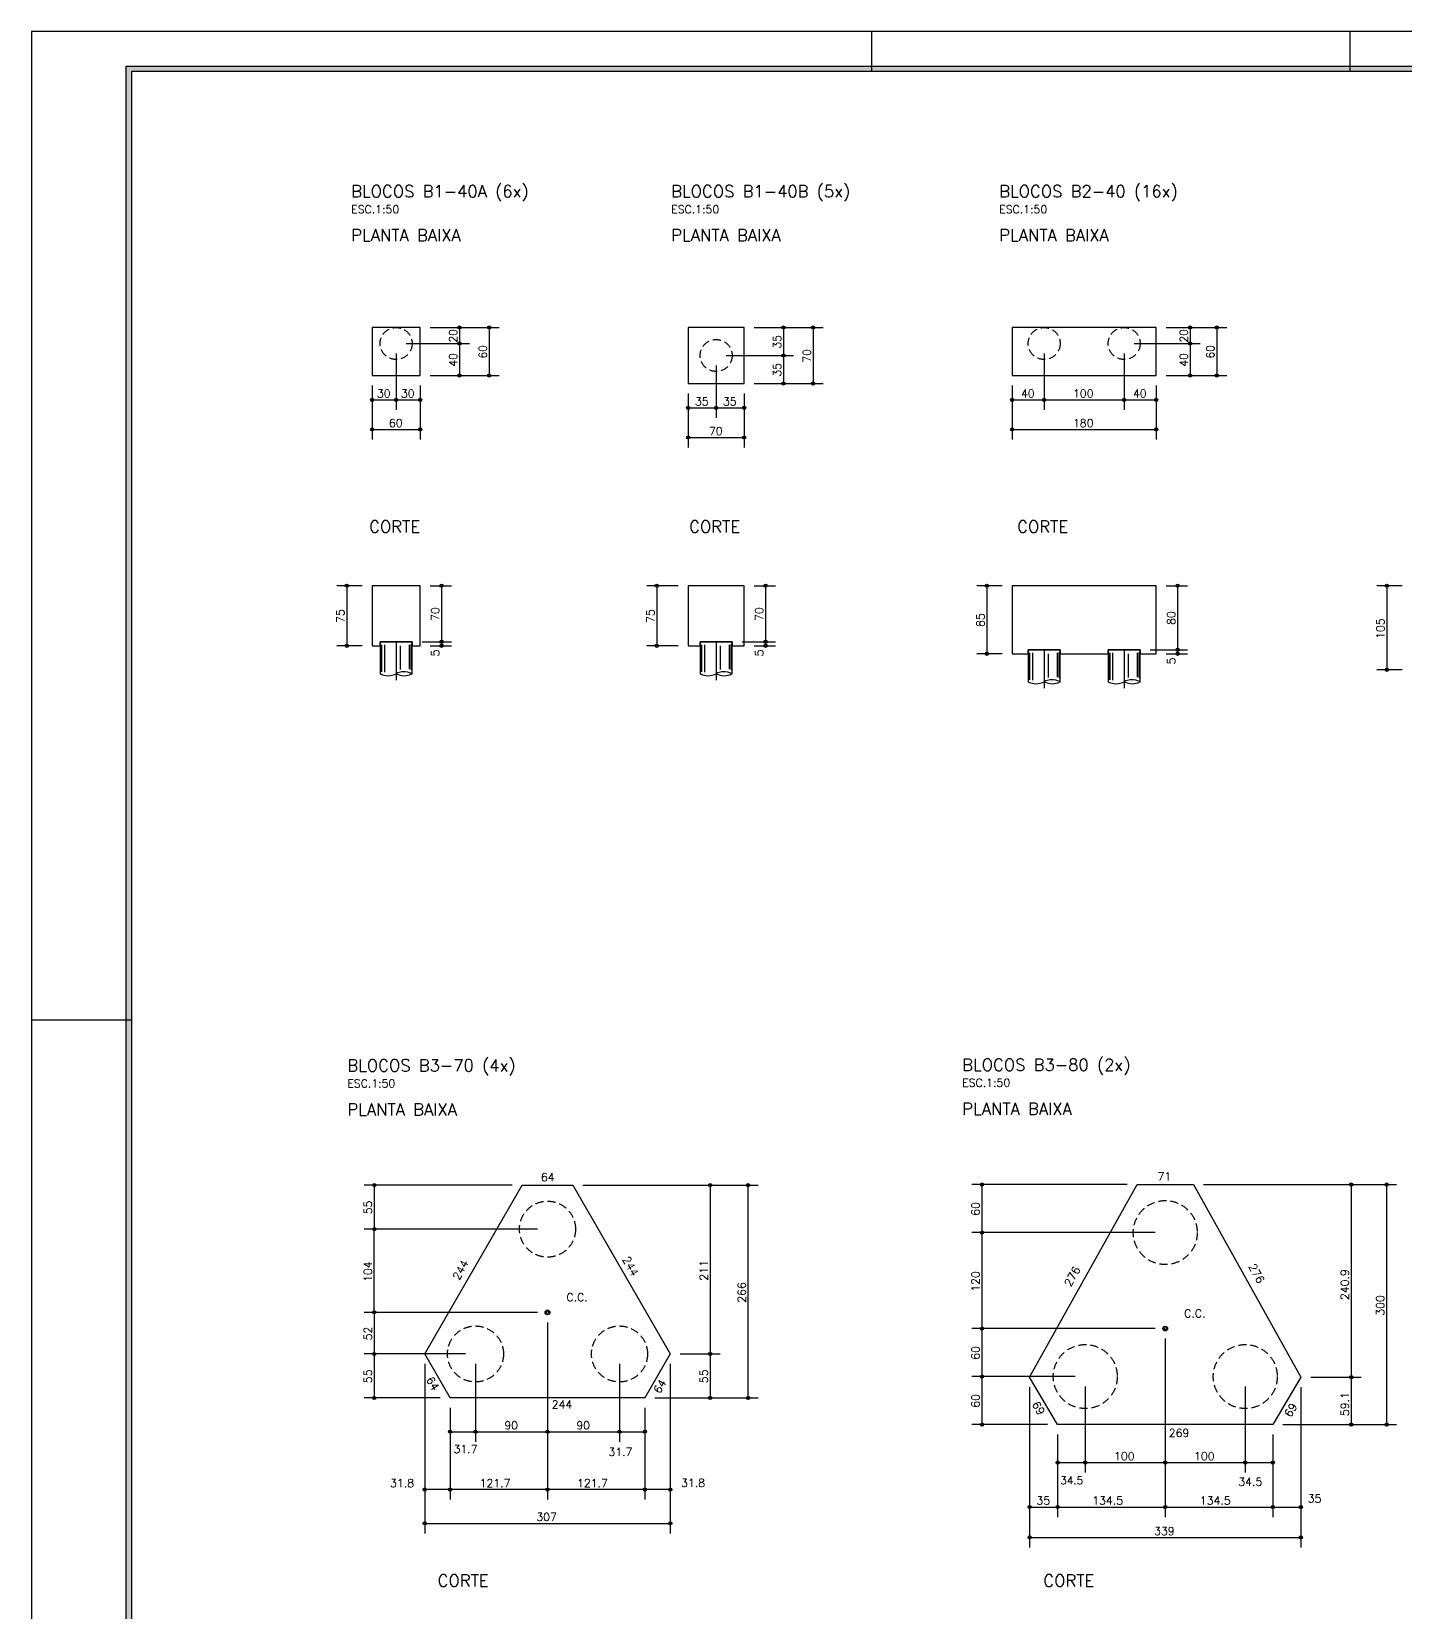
# Model space of a CAD drawing. Extents: x 187 to 6132, y -1204 to 3001.
# Drawn here: x 187 to 1904, y 1025 to 3001 of the extents above; entities that cross this region are included whole.
import ezdxf

# ---------------------------------------------------------------- set-up
doc = ezdxf.new("R2010")
doc.units = 0
doc.header["$LTSCALE"] = 50
doc.header["$MEASUREMENT"] = 0
doc.linetypes.add('ESTILO_TQS_0002', pattern=[0.3, 0.2, -0.1])
doc.layers.get('0').update_dxf_attribs({"color": 245, "linetype": 'CONTINUOUS'})
for name, color, linetype in [('01', 7, 'CONTINUOUS'), ('16', 5, 'CONTINUOUS'), ('210', 7, 'ESTILO_TQS_0002'), ('221', 102, 'CONTINUOUS'), ('251', 5, 'CONTINUOUS'), ('30', 4, 'CONTINUOUS')]:
    doc.layers.add(name, color=color, linetype=linetype)
doc.styles.get("Standard").update_dxf_attribs({"font": 'ROMANS.SHX'})

# ---------------------------------------------------------------- blocks, each defined once
blk = doc.blocks.new('ESTACR', base_point=(2.576772, 7.896558))
for p, q in [((3.076772, 7.896558), (2.076772, 7.896558)), ((2.076772, 7.896558), (2.076772, 6.896558)), ((2.100326, 6.958165), (2.100326, 7.796521)), ((2.133797, 6.953296), (2.133797, 7.804268)), ((2.22082, 6.948428), (2.220821, 7.801686)), ((2.576772, 7.896558), (2.576772, 6.692342)), ((2.712841, 7.031191), (2.71284, 7.765527)), ((2.992438, 7.040928), (2.992438, 7.804268)), ((3.0463, 7.026323), (3.0463, 7.809434)), ((3.066201, 7.006848), (3.066201, 7.832679)), ((3.076772, 6.896558), (3.076772, 7.896558))]:
    blk.add_line(p, q)
for points in [[(3.076772, 6.896557), (3.037659, 6.914902), (2.999419, 6.929344), (2.946108, 6.944243), (2.857134, 6.956665), (2.759257, 6.953301), (2.673818, 6.935533), (2.632358, 6.921528), (2.576772, 6.896557)], [(2.076772, 6.896558), (2.115884, 6.878214), (2.154125, 6.863771), (2.207436, 6.848873), (2.296409, 6.83645), (2.394287, 6.839813), (2.479725, 6.857582), (2.521185, 6.871588), (2.576771, 6.896558)], [(2.576772, 6.896559), (2.632358, 6.871588), (2.673818, 6.857583), (2.759257, 6.839814), (2.857134, 6.836451), (2.946108, 6.848873), (2.999419, 6.863772), (3.037659, 6.878214), (3.076772, 6.896559)]]:
    blk.add_lwpolyline(points)

msp = doc.modelspace()

# ---------------------------------------------------------------- linework, layer by layer
for p, q in [((1236.530458, 3000.709975), (1236.530458, 2950.709975)), ((1834.030458, 3000.709975), (1834.030458, 2950.709975)), ((186.530458, 1765.709975), (311.530458, 1765.709975))]:
    msp.add_line(p, q)
for points in [[(186.530458, -1204.290025), (6131.530458, -1204.290025), (6131.530458, 3000.709975), (186.530458, 3000.709975), (186.530458, -1204.290025)], [(6081.530458, -1154.290025), (6081.530458, -1161.290025), (304.530458, -1161.290025), (304.530458, 2957.709975), (6081.530458, 2957.709975), (6081.530458, 2950.709975), (311.530458, 2950.709975), (311.530458, -1154.290025), (6081.530458, -1154.290025)], [(311.530458, -1154.290025), (6081.530458, -1154.290025), (6081.530458, 2950.709975), (311.530458, 2950.709975), (311.530458, -1154.290025)]]:
    msp.add_lwpolyline(points)
for points in [[(311.530458, 2950.709975), (304.530458, -1161.290025), (304.530458, 2957.709975)], [(311.530458, 2950.709975), (304.530458, 2957.709975), (6081.530458, 2957.709975)], [(311.530458, 2950.709975), (311.530458, -1154.290025), (304.530458, -1161.290025)], [(311.530458, 2950.709975), (6081.530458, 2957.709975), (6081.530458, 2950.709975)]]:
    msp.add_solid(points)
at = {"layer": '01'}
for points in [[(612.169301, 2233.160308), (622.169301, 2233.160308), (622.169301, 2238.160308), (662.169301, 2238.160308), (662.169301, 2233.160308), (672.169301, 2233.160308), (672.169301, 2308.160308), (612.169301, 2308.160308), (612.169301, 2233.160308)], [(1007.169301, 2233.160308), (1022.169301, 2233.160308), (1022.169301, 2238.160308), (1062.169301, 2238.160308), (1062.169301, 2233.160308), (1077.169301, 2233.160308), (1077.169301, 2308.160308), (1007.169301, 2308.160308), (1007.169301, 2233.160308)], [(1572.169301, 2228.160308), (1572.169301, 2223.160308), (1592.169301, 2223.160308), (1592.169301, 2308.160308), (1412.169301, 2308.160308), (1412.169301, 2223.160308), (1432.169301, 2223.160308), (1432.169301, 2228.160308), (1472.169301, 2228.160308), (1472.169301, 2223.160308), (1532.169301, 2223.160308), (1532.169301, 2228.160308), (1572.169301, 2228.160308)]]:
    msp.add_lwpolyline(points, dxfattribs=at)
for centre, radius in [((831.37912, 1399.990104), 3), ((831.37912, 1399.990104), 1.5), ((1603.509508, 1379.760654), 3), ((1603.509508, 1379.760654), 1.5)]:
    msp.add_circle(centre, radius, dxfattribs=at)
at = {"layer": '210', "color": 7}
for centre in [(642.169301, 2610.906227), (1452.169301, 2610.906227), (1552.169301, 2610.906227), (1042.169301, 2595.906227)]:
    msp.add_circle(centre, 20, dxfattribs=at)
at = {"layer": '210'}
for centre, radius in [((831.37912, 1503.990104), 35), ((1603.509846, 1499.760654), 40), ((741.37912, 1347.990104), 35), ((921.37912, 1347.990104), 35), ((1503.509846, 1319.760654), 40), ((1703.509846, 1319.760654), 40)]:
    msp.add_circle(centre, radius, dxfattribs=at)
at = {"layer": '221', "color": 11, "linetype": 'Continuous'}
for p, q in [((684.669301, 2630.906227), (733.800884, 2630.906227)), ((684.669301, 2630.906227), (771.01939, 2630.906227)), ((721.300884, 2630.906227), (721.300884, 2610.906227)), ((758.51939, 2630.906227), (758.51939, 2570.906227)), ((1089.669301, 2630.906227), (1138.800884, 2630.906227)), ((1089.669301, 2630.906227), (1176.01939, 2630.906227)), ((1126.300884, 2630.906227), (1126.300884, 2595.906227)), ((1163.51939, 2630.906227), (1163.51939, 2560.906227)), ((1604.669301, 2630.906227), (1647.094018, 2630.906227)), ((1604.669301, 2630.906227), (1680.37889, 2630.906227)), ((1634.594018, 2630.906227), (1634.594018, 2610.906227)), ((1667.87889, 2630.906227), (1667.87889, 2570.906227)), ((654.669301, 2610.906227), (733.800884, 2610.906227)), ((654.669301, 2610.906227), (733.800884, 2610.906227)), ((721.300884, 2610.906227), (721.300884, 2570.906227)), ((1564.669301, 2610.906227), (1647.094018, 2610.906227)), ((1564.669301, 2610.906227), (1647.094018, 2610.906227)), ((1634.594018, 2610.906227), (1634.594018, 2570.906227)), ((642.169301, 2598.406227), (642.169301, 2527.914753)), ((642.169301, 2598.406227), (642.169301, 2527.914753)), ((1054.669301, 2595.906227), (1138.800884, 2595.906227)), ((1054.669301, 2595.906227), (1138.800884, 2595.906227)), ((1126.300884, 2595.906227), (1126.300884, 2560.906227)), ((1452.169301, 2598.406227), (1452.169301, 2527.914753)), ((1452.169301, 2598.406227), (1452.169301, 2527.914753)), ((1552.169301, 2598.406227), (1552.169301, 2527.914753)), ((1552.169301, 2598.406227), (1552.169301, 2527.914753)), ((684.669301, 2570.906227), (733.800884, 2570.906227)), ((684.669301, 2570.906227), (771.01939, 2570.906227)), ((1042.169301, 2583.406227), (1042.169301, 2517.914753)), ((1042.169301, 2583.406227), (1042.169301, 2517.914753)), ((1604.669301, 2570.906227), (1647.094018, 2570.906227)), ((1604.669301, 2570.906227), (1680.37889, 2570.906227)), ((612.169301, 2558.406227), (612.169301, 2527.914753)), ((612.169301, 2558.406227), (612.169301, 2490.968546)), ((672.169301, 2558.406227), (672.169301, 2527.914753)), ((1089.669301, 2560.906227), (1176.01939, 2560.906227)), ((1089.669301, 2560.906227), (1138.800884, 2560.906227)), ((1412.169301, 2558.406227), (1412.169301, 2527.914753)), ((1412.169301, 2558.406227), (1412.169301, 2490.968546)), ((1592.169301, 2558.406227), (1592.169301, 2527.914753)), ((1592.169301, 2558.406227), (1592.169301, 2490.968546)), ((612.169301, 2540.414753), (642.169301, 2540.414753)), ((642.169301, 2540.414753), (672.169301, 2540.414753)), ((672.169301, 2545.906227), (672.169301, 2490.968546)), ((1007.169301, 2548.406227), (1007.169301, 2517.914753)), ((1007.169301, 2548.406227), (1007.169301, 2480.968546)), ((1007.169301, 2530.414753), (1042.169301, 2530.414753)), ((1042.169301, 2530.414753), (1077.169301, 2530.414753)), ((1077.169301, 2548.406227), (1077.169301, 2517.914753)), ((1077.169301, 2535.906227), (1077.169301, 2480.968546)), ((1412.169301, 2540.414753), (1452.169301, 2540.414753)), ((1452.169301, 2540.414753), (1552.169301, 2540.414753)), ((1552.169301, 2540.414753), (1592.169301, 2540.414753)), ((612.169301, 2503.468546), (672.169301, 2503.468546)), ((1007.169301, 2493.468546), (1077.169301, 2493.468546)), ((1412.169301, 2503.468546), (1592.169301, 2503.468546)), ((599.669301, 2308.160308), (567.95767, 2308.160308)), ((580.45767, 2308.160308), (580.45767, 2233.160308)), ((684.669301, 2308.160308), (711.45229, 2308.160308)), ((698.95229, 2308.160308), (698.95229, 2238.160308)), ((994.669301, 2308.160308), (955.45767, 2308.160308)), ((967.95767, 2308.160308), (967.95767, 2233.160308)), ((1089.669301, 2308.160308), (1116.45229, 2308.160308)), ((1103.95229, 2308.160308), (1103.95229, 2238.160308)), ((1399.669301, 2308.160308), (1367.95767, 2308.160308)), ((1380.45767, 2308.160308), (1380.45767, 2223.160308)), ((1604.669301, 2308.160308), (1631.45229, 2308.160308)), ((1618.95229, 2308.160308), (1618.95229, 2228.160308)), ((1899.669301, 2308.160308), (1867.95767, 2308.160308)), ((1880.45767, 2308.160308), (1880.45767, 2203.160308)), ((599.669301, 2233.160308), (567.95767, 2233.160308)), ((674.669301, 2238.160308), (711.45229, 2238.160308)), ((674.669301, 2238.160308), (711.45229, 2238.160308)), ((684.669301, 2233.160308), (711.45229, 2233.160308)), ((698.95229, 2238.160308), (698.95229, 2233.160308)), ((994.669301, 2233.160308), (955.45767, 2233.160308)), ((1074.669301, 2238.160308), (1116.45229, 2238.160308)), ((1074.669301, 2238.160308), (1116.45229, 2238.160308)), ((1089.669301, 2233.160308), (1116.45229, 2233.160308)), ((1103.95229, 2238.160308), (1103.95229, 2233.160308)), ((1399.669301, 2223.160308), (1367.95767, 2223.160308)), ((1584.669301, 2228.160308), (1631.45229, 2228.160308)), ((1584.669301, 2228.160308), (1631.45229, 2228.160308)), ((1604.669301, 2223.160308), (1631.45229, 2223.160308)), ((1618.95229, 2228.160308), (1618.95229, 2223.160308)), ((1899.669301, 2203.160308), (1867.95767, 2203.160308)), ((787.124319, 1559.009543), (602.370661, 1559.009543)), ((614.870661, 1559.009543), (614.870661, 1503.990104)), ((875.631298, 1559.009543), (1047.212774, 1559.009543)), ((888.131298, 1559.009543), (1094.621582, 1559.009543)), ((1034.712774, 1559.009543), (1034.712774, 1347.984247)), ((1082.121582, 1292.990104), (1082.121582, 1559.009543)), ((1555.705645, 1559.760654), (1361.920964, 1559.760654)), ((1374.420964, 1559.760654), (1374.420964, 1499.760654)), ((1651.314047, 1559.760654), (1892.726896, 1559.760654)), ((1651.314047, 1559.760654), (1848.490469, 1559.760654)), ((1835.990469, 1559.760654), (1835.990469, 1318.905326)), ((1880.226896, 1559.760654), (1880.226896, 1259.760654)), ((818.87912, 1503.990104), (602.370661, 1503.990104)), ((818.87912, 1503.990104), (602.370661, 1503.990104)), ((614.870661, 1399.990104), (614.870661, 1503.990104)), ((1591.009846, 1499.760654), (1361.920964, 1499.760654)), ((1591.009846, 1499.760654), (1361.920964, 1499.760654)), ((1374.420964, 1499.760654), (1374.420964, 1379.760654)), ((818.87912, 1399.990104), (602.370661, 1399.990104)), ((818.87912, 1399.990104), (602.370661, 1399.990104)), ((614.870661, 1399.990104), (614.870661, 1347.990104)), ((831.37912, 1387.490104), (831.37912, 1166.044317)), ((831.37912, 1387.490104), (831.37912, 1166.044317)), ((831.37912, 1387.490104), (831.37912, 1238.320932)), ((831.37912, 1387.490104), (831.37912, 1238.320932)), ((1591.009508, 1379.760654), (1361.920964, 1379.760654)), ((1591.009508, 1379.760654), (1361.920964, 1379.760654)), ((1374.420964, 1379.760654), (1374.420964, 1319.760654)), ((1603.509508, 1367.260654), (1603.509508, 1199.768452)), ((1603.509508, 1367.260654), (1603.509508, 1199.768452)), ((1603.509508, 1367.260654), (1603.509508, 1144.22615)), ((1603.509508, 1367.260654), (1603.509508, 1144.22615)), ((728.87912, 1347.990104), (602.370661, 1347.990104)), ((728.87912, 1347.990104), (602.370661, 1347.990104)), ((614.870661, 1347.990104), (614.870661, 1292.990104)), ((997.372425, 1347.984247), (1047.212774, 1347.984247)), ((997.372425, 1347.984247), (1047.212774, 1347.984247)), ((1034.712774, 1347.984247), (1034.712774, 1292.990104)), ((677.878582, 1335.483598), (677.878582, 1166.044317)), ((677.882335, 1335.490104), (677.882335, 1123.745314)), ((741.37912, 1335.490104), (741.37912, 1238.320932)), ((741.37912, 1335.490104), (741.37912, 1238.320932)), ((921.37912, 1335.490104), (921.37912, 1238.320932)), ((921.37912, 1335.490104), (921.37912, 1238.320932)), ((984.872425, 1335.484247), (984.872425, 1166.044317)), ((984.872425, 1335.484247), (984.872425, 1123.745314)), ((1491.009846, 1319.760654), (1361.920964, 1319.760654)), ((1491.009846, 1319.760654), (1361.920964, 1319.760654)), ((1374.420964, 1319.760654), (1374.420964, 1259.760654)), ((1433.99713, 1306.405326), (1433.99713, 1144.22615)), ((1433.99713, 1306.405326), (1433.99713, 1106.182191)), ((1503.509846, 1307.260654), (1503.509846, 1199.768452)), ((1503.509846, 1307.260654), (1503.509846, 1199.768452)), ((1703.509846, 1307.260654), (1703.509846, 1199.768452)), ((1703.509846, 1307.260654), (1703.509846, 1199.768452)), ((1773.022562, 1306.405326), (1773.022562, 1144.22615)), ((1773.022562, 1306.405326), (1773.022562, 1106.182191)), ((1785.522562, 1318.905326), (1848.490469, 1318.905326)), ((1785.522562, 1318.905326), (1848.490469, 1318.905326)), ((1835.990469, 1318.905326), (1835.990469, 1259.760654)), ((697.146418, 1292.990104), (602.370661, 1292.990104)), ((965.611631, 1292.990104), (1047.212774, 1292.990104)), ((965.611631, 1292.990104), (1094.621582, 1292.990104)), ((709.646418, 1280.490104), (709.646418, 1166.044317)), ((709.646418, 1280.490104), (709.646418, 1166.044317)), ((709.646418, 1280.490104), (709.646418, 1238.320932)), ((953.111631, 1280.490104), (953.111631, 1166.044317)), ((953.111631, 1280.490104), (953.111631, 1166.044317)), ((953.111631, 1280.490104), (953.111631, 1238.320932)), ((709.646418, 1250.820932), (741.37912, 1250.820932)), ((741.37912, 1250.820932), (831.37912, 1250.820932)), ((831.37912, 1250.820932), (921.37912, 1250.820932)), ((921.37912, 1250.820932), (953.111631, 1250.820932)), ((1456.498053, 1259.760654), (1361.920964, 1259.760654)), ((1468.998053, 1247.260654), (1468.998053, 1144.22615)), ((1468.998053, 1247.260654), (1468.998053, 1199.768452)), ((1468.998053, 1247.260654), (1468.998053, 1144.22615)), ((1738.021639, 1247.260654), (1738.021639, 1144.22615)), ((1738.021639, 1247.260654), (1738.021639, 1199.768452)), ((1738.021639, 1247.260654), (1738.021639, 1144.22615)), ((1750.521639, 1259.760654), (1892.726896, 1259.760654)), ((1750.521639, 1259.760654), (1848.490469, 1259.760654)), ((1468.998053, 1212.268452), (1503.509846, 1212.268452)), ((1503.509846, 1212.268452), (1603.509508, 1212.268452)), ((1603.509508, 1212.268452), (1703.509846, 1212.268452)), ((1703.509846, 1212.268452), (1738.021639, 1212.268452)), ((709.646418, 1178.544317), (677.878582, 1178.544317)), ((831.37912, 1178.544317), (709.646418, 1178.544317)), ((953.111631, 1178.544317), (831.37912, 1178.544317)), ((984.872425, 1178.544317), (953.111631, 1178.544317)), ((1433.99713, 1156.72615), (1468.998053, 1156.72615)), ((1468.998053, 1156.72615), (1603.509508, 1156.72615)), ((1603.509508, 1156.72615), (1738.021639, 1156.72615)), ((1738.021639, 1156.72615), (1773.022562, 1156.72615)), ((677.882335, 1136.245314), (984.872425, 1136.245314)), ((1433.99713, 1118.682191), (1773.022562, 1118.682191))]:
    msp.add_line(p, q, dxfattribs=at)
for centre, radius in [((721.300884, 2630.906227), 2), ((721.300884, 2630.906227), 1), ((758.51939, 2630.906227), 2), ((758.51939, 2630.906227), 1), ((1126.300884, 2630.906227), 2), ((1126.300884, 2630.906227), 1), ((1163.51939, 2630.906227), 2), ((1163.51939, 2630.906227), 1), ((1634.594018, 2630.906227), 2), ((1634.594018, 2630.906227), 1), ((1667.87889, 2630.906227), 2), ((1667.87889, 2630.906227), 1), ((721.300884, 2610.906227), 2), ((721.300884, 2610.906227), 2), ((721.300884, 2610.906227), 1), ((721.300884, 2610.906227), 1), ((1634.594018, 2610.906227), 2), ((1634.594018, 2610.906227), 2), ((1634.594018, 2610.906227), 1), ((1634.594018, 2610.906227), 1), ((1126.300884, 2595.906227), 2), ((1126.300884, 2595.906227), 2), ((1126.300884, 2595.906227), 1), ((1126.300884, 2595.906227), 1), ((721.300884, 2570.906227), 2), ((721.300884, 2570.906227), 1), ((758.51939, 2570.906227), 2), ((758.51939, 2570.906227), 1), ((1634.594018, 2570.906227), 2), ((1634.594018, 2570.906227), 1), ((1667.87889, 2570.906227), 2), ((1667.87889, 2570.906227), 1), ((1126.300884, 2560.906227), 2), ((1126.300884, 2560.906227), 1), ((1163.51939, 2560.906227), 2), ((1163.51939, 2560.906227), 1), ((612.169301, 2540.414753), 2), ((612.169301, 2540.414753), 1), ((642.169301, 2540.414753), 2), ((642.169301, 2540.414753), 2), ((642.169301, 2540.414753), 1), ((642.169301, 2540.414753), 1), ((672.169301, 2540.414753), 2), ((672.169301, 2540.414753), 1), ((1007.169301, 2530.414753), 2), ((1007.169301, 2530.414753), 1), ((1042.169301, 2530.414753), 2), ((1042.169301, 2530.414753), 2), ((1042.169301, 2530.414753), 1), ((1042.169301, 2530.414753), 1), ((1077.169301, 2530.414753), 2), ((1077.169301, 2530.414753), 1), ((1412.169301, 2540.414753), 2), ((1412.169301, 2540.414753), 1), ((1452.169301, 2540.414753), 2), ((1452.169301, 2540.414753), 2), ((1452.169301, 2540.414753), 1), ((1452.169301, 2540.414753), 1), ((1552.169301, 2540.414753), 2), ((1552.169301, 2540.414753), 2), ((1552.169301, 2540.414753), 1), ((1552.169301, 2540.414753), 1), ((1592.169301, 2540.414753), 2), ((1592.169301, 2540.414753), 1), ((612.169301, 2503.468546), 2), ((612.169301, 2503.468546), 1), ((672.169301, 2503.468546), 2), ((672.169301, 2503.468546), 1), ((1007.169301, 2493.468546), 2), ((1007.169301, 2493.468546), 1), ((1077.169301, 2493.468546), 2), ((1077.169301, 2493.468546), 1), ((1412.169301, 2503.468546), 2), ((1412.169301, 2503.468546), 1), ((1592.169301, 2503.468546), 2), ((1592.169301, 2503.468546), 1), ((580.45767, 2308.160308), 2), ((580.45767, 2308.160308), 1), ((698.95229, 2308.160308), 2), ((698.95229, 2308.160308), 1), ((967.95767, 2308.160308), 2), ((967.95767, 2308.160308), 1), ((1103.95229, 2308.160308), 2), ((1103.95229, 2308.160308), 1), ((1380.45767, 2308.160308), 2), ((1380.45767, 2308.160308), 1), ((1618.95229, 2308.160308), 2), ((1618.95229, 2308.160308), 1), ((1880.45767, 2308.160308), 2), ((1880.45767, 2308.160308), 1), ((580.45767, 2233.160308), 2), ((580.45767, 2233.160308), 1), ((698.95229, 2238.160308), 2), ((698.95229, 2238.160308), 2), ((698.95229, 2233.160308), 2), ((698.95229, 2238.160308), 1), ((698.95229, 2238.160308), 1), ((698.95229, 2233.160308), 1), ((967.95767, 2233.160308), 2), ((967.95767, 2233.160308), 1), ((1103.95229, 2238.160308), 2), ((1103.95229, 2238.160308), 2), ((1103.95229, 2233.160308), 2), ((1103.95229, 2238.160308), 1), ((1103.95229, 2238.160308), 1), ((1103.95229, 2233.160308), 1), ((1380.45767, 2223.160308), 2), ((1380.45767, 2223.160308), 1), ((1618.95229, 2228.160308), 2), ((1618.95229, 2228.160308), 2), ((1618.95229, 2223.160308), 2), ((1618.95229, 2228.160308), 1), ((1618.95229, 2228.160308), 1), ((1618.95229, 2223.160308), 1), ((1880.45767, 2203.160308), 2), ((1880.45767, 2203.160308), 1), ((614.870661, 1559.009543), 2), ((1034.712774, 1559.009543), 2), ((1082.121582, 1559.009543), 2), ((1374.420964, 1559.760654), 2), ((1835.990469, 1559.760654), 2), ((1880.226896, 1559.760654), 2), ((614.870661, 1559.009543), 1), ((1034.712774, 1559.009543), 1), ((1082.121582, 1559.009543), 1), ((1374.420964, 1559.760654), 1), ((1835.990469, 1559.760654), 1), ((1880.226896, 1559.760654), 1), ((614.870661, 1503.990104), 2), ((614.870661, 1503.990104), 2), ((614.870661, 1503.990104), 1), ((614.870661, 1503.990104), 1), ((1374.420964, 1499.760654), 2), ((1374.420964, 1499.760654), 2), ((1374.420964, 1499.760654), 1), ((1374.420964, 1499.760654), 1), ((614.870661, 1399.990104), 2), ((614.870661, 1399.990104), 2), ((614.870661, 1399.990104), 1), ((614.870661, 1399.990104), 1), ((1374.420964, 1379.760654), 2), ((1374.420964, 1379.760654), 2), ((1374.420964, 1379.760654), 1), ((1374.420964, 1379.760654), 1), ((614.870661, 1347.990104), 2), ((614.870661, 1347.990104), 2), ((614.870661, 1347.990104), 1), ((614.870661, 1347.990104), 1), ((1034.712774, 1347.984247), 2), ((1034.712774, 1347.984247), 2), ((1034.712774, 1347.984247), 1), ((1034.712774, 1347.984247), 1), ((1374.420964, 1319.760654), 2), ((1374.420964, 1319.760654), 2), ((1374.420964, 1319.760654), 1), ((1374.420964, 1319.760654), 1), ((1835.990469, 1318.905326), 2), ((1835.990469, 1318.905326), 2), ((1835.990469, 1318.905326), 1), ((1835.990469, 1318.905326), 1), ((614.870661, 1292.990104), 2), ((614.870661, 1292.990104), 1), ((1034.712774, 1292.990104), 2), ((1034.712774, 1292.990104), 1), ((1082.121582, 1292.990104), 2), ((1082.121582, 1292.990104), 1), ((709.646418, 1250.820932), 2), ((709.646418, 1250.820932), 1), ((741.37912, 1250.820932), 2), ((741.37912, 1250.820932), 2), ((741.37912, 1250.820932), 1), ((741.37912, 1250.820932), 1), ((831.37912, 1250.820932), 2), ((831.37912, 1250.820932), 2), ((831.37912, 1250.820932), 1), ((831.37912, 1250.820932), 1), ((921.37912, 1250.820932), 2), ((921.37912, 1250.820932), 2), ((921.37912, 1250.820932), 1), ((921.37912, 1250.820932), 1), ((953.111631, 1250.820932), 2), ((953.111631, 1250.820932), 1), ((1374.420964, 1259.760654), 2), ((1374.420964, 1259.760654), 1), ((1835.990469, 1259.760654), 2), ((1835.990469, 1259.760654), 1), ((1880.226896, 1259.760654), 2), ((1880.226896, 1259.760654), 1), ((1468.998053, 1212.268452), 2), ((1468.998053, 1212.268452), 1), ((1503.509846, 1212.268452), 2), ((1503.509846, 1212.268452), 2), ((1503.509846, 1212.268452), 1), ((1503.509846, 1212.268452), 1), ((1603.509508, 1212.268452), 2), ((1603.509508, 1212.268452), 2), ((1603.509508, 1212.268452), 1), ((1603.509508, 1212.268452), 1), ((1703.509846, 1212.268452), 2), ((1703.509846, 1212.268452), 2), ((1703.509846, 1212.268452), 1), ((1703.509846, 1212.268452), 1), ((1738.021639, 1212.268452), 2), ((1738.021639, 1212.268452), 1), ((677.878582, 1178.544317), 2), ((677.878582, 1178.544317), 1), ((709.646418, 1178.544317), 2), ((709.646418, 1178.544317), 2), ((709.646418, 1178.544317), 1), ((709.646418, 1178.544317), 1), ((831.37912, 1178.544317), 2), ((831.37912, 1178.544317), 2), ((831.37912, 1178.544317), 1), ((831.37912, 1178.544317), 1), ((953.111631, 1178.544317), 2), ((953.111631, 1178.544317), 2), ((953.111631, 1178.544317), 1), ((953.111631, 1178.544317), 1), ((984.872425, 1178.544317), 2), ((984.872425, 1178.544317), 1), ((1433.99713, 1156.72615), 2), ((1433.99713, 1156.72615), 1), ((1468.998053, 1156.72615), 2), ((1468.998053, 1156.72615), 2), ((1468.998053, 1156.72615), 1), ((1468.998053, 1156.72615), 1), ((1603.509508, 1156.72615), 2), ((1603.509508, 1156.72615), 2), ((1603.509508, 1156.72615), 1), ((1603.509508, 1156.72615), 1), ((1738.021639, 1156.72615), 2), ((1738.021639, 1156.72615), 2), ((1738.021639, 1156.72615), 1), ((1738.021639, 1156.72615), 1), ((1773.022562, 1156.72615), 2), ((1773.022562, 1156.72615), 1), ((677.882335, 1136.245314), 2), ((677.882335, 1136.245314), 1), ((984.872425, 1136.245314), 2), ((984.872425, 1136.245314), 1), ((1433.99713, 1118.682191), 2), ((1433.99713, 1118.682191), 1), ((1773.022562, 1118.682191), 2), ((1773.022562, 1118.682191), 1)]:
    msp.add_circle(centre, radius, dxfattribs=at)
at = {"layer": '221'}
msp.add_circle((831.37912, 1399.990104), 1.5, dxfattribs=at)
at = {"layer": '251'}
for p, q in [((1592.169301, 2630.906227), (1412.169301, 2630.906227)), ((1412.169301, 2630.906227), (1412.169301, 2570.906227)), ((1592.169301, 2570.906227), (1592.169301, 2630.906227)), ((1412.169301, 2570.906227), (1592.169301, 2570.906227))]:
    msp.add_line(p, q, dxfattribs=at)
for points in [[(612.169301, 2570.906227), (672.169301, 2570.906227), (672.169301, 2630.906227), (612.169301, 2630.906227), (612.169301, 2570.906227)], [(1007.169301, 2560.906227), (1077.169301, 2560.906227), (1077.169301, 2630.906227), (1007.169301, 2630.906227), (1007.169301, 2560.906227)], [(709.643046, 1292.990104), (677.878582, 1347.983598), (799.624319, 1559.009543), (863.131298, 1559.009543), (984.872425, 1347.984247), (953.111631, 1292.990104), (709.646418, 1292.990104)], [(1568.205645, 1559.760654), (1638.814047, 1559.760654), (1773.022562, 1318.905326), (1738.021639, 1259.760654), (1468.998053, 1259.760654), (1433.99713, 1318.905326), (1568.205645, 1559.760654)]]:
    msp.add_lwpolyline(points, dxfattribs=at)
at = {"layer": '30'}
for points in [[(612.169301, 2233.160308), (622.169301, 2233.160308), (622.169301, 2238.160308), (662.169301, 2238.160308), (662.169301, 2233.160308), (672.169301, 2233.160308), (672.169301, 2308.160308), (612.169301, 2308.160308), (612.169301, 2233.160308)], [(1007.169301, 2233.160308), (1022.169301, 2233.160308), (1022.169301, 2238.160308), (1062.169301, 2238.160308), (1062.169301, 2233.160308), (1077.169301, 2233.160308), (1077.169301, 2308.160308), (1007.169301, 2308.160308), (1007.169301, 2233.160308)], [(1572.169301, 2228.160308), (1572.169301, 2223.160308), (1592.169301, 2223.160308), (1592.169301, 2308.160308), (1412.169301, 2308.160308), (1412.169301, 2223.160308), (1432.169301, 2223.160308), (1432.169301, 2228.160308), (1472.169301, 2228.160308), (1472.169301, 2223.160308), (1532.169301, 2223.160308), (1532.169301, 2228.160308), (1572.169301, 2228.160308)]]:
    msp.add_lwpolyline(points, dxfattribs=at)

# ---------------------------------------------------------------- block references
at = {"layer": '210', "xscale": 40, "yscale": 40}
for p in [(642.169301, 2238.160308), (1042.169301, 2238.160308), (1452.169301, 2228.160308), (1552.169301, 2228.160308)]:
    msp.add_blockref('ESTACR', p, dxfattribs=at)

# ---------------------------------------------------------------- texts
for s, p in [('ESC.1:50', (585.948894, 2773.603351)), ('ESC.1:50', (585.948894, 2773.603351)), ('ESC.1:50', (585.948894, 2773.603351)), ('ESC.1:50', (585.948894, 2773.603351)), ('ESC.1:50', (585.948894, 2773.603351)), ('ESC.1:50', (585.948894, 2773.603351)), ('ESC.1:50', (585.948894, 2773.603351)), ('ESC.1:50', (585.948894, 2773.603351)), ('ESC.1:50', (585.948894, 2773.603351)), ('ESC.1:50', (585.948894, 2773.603351)), ('ESC.1:50', (585.948894, 2773.603351)), ('ESC.1:50', (585.948894, 2773.603351)), ('ESC.1:50', (585.948894, 2773.603351)), ('ESC.1:50', (585.948894, 2773.603351)), ('ESC.1:50', (985.948894, 2773.603351)), ('ESC.1:50', (985.948894, 2773.603351)), ('ESC.1:50', (985.948894, 2773.603351)), ('ESC.1:50', (985.948894, 2773.603351)), ('ESC.1:50', (985.948894, 2773.603351)), ('ESC.1:50', (985.948894, 2773.603351)), ('ESC.1:50', (985.948894, 2773.603351)), ('ESC.1:50', (985.948894, 2773.603351)), ('ESC.1:50', (985.948894, 2773.603351)), ('ESC.1:50', (985.948894, 2773.603351)), ('ESC.1:50', (985.948894, 2773.603351)), ('ESC.1:50', (985.948894, 2773.603351)), ('ESC.1:50', (985.948894, 2773.603351)), ('ESC.1:50', (985.948894, 2773.603351)), ('ESC.1:50', (1395.948894, 2773.603351)), ('ESC.1:50', (1395.948894, 2773.603351)), ('ESC.1:50', (1395.948894, 2773.603351)), ('ESC.1:50', (1395.948894, 2773.603351)), ('ESC.1:50', (1395.948894, 2773.603351)), ('ESC.1:50', (1395.948894, 2773.603351)), ('ESC.1:50', (1395.948894, 2773.603351)), ('ESC.1:50', (1395.948894, 2773.603351)), ('ESC.1:50', (1395.948894, 2773.603351)), ('ESC.1:50', (1395.948894, 2773.603351)), ('ESC.1:50', (1395.948894, 2773.603351)), ('ESC.1:50', (1395.948894, 2773.603351)), ('ESC.1:50', (1395.948894, 2773.603351)), ('ESC.1:50', (1395.948894, 2773.603351)), ('ESC.1:50', (581.146998, 1681.170879)), ('ESC.1:50', (581.146998, 1681.170879)), ('ESC.1:50', (581.146998, 1681.170879)), ('ESC.1:50', (581.146998, 1681.170879)), ('ESC.1:50', (581.146998, 1681.170879)), ('ESC.1:50', (581.146998, 1681.170879)), ('ESC.1:50', (581.146998, 1681.170879)), ('ESC.1:50', (581.146998, 1681.170879)), ('ESC.1:50', (581.146998, 1681.170879)), ('ESC.1:50', (581.146998, 1681.170879)), ('ESC.1:50', (581.146998, 1681.170879)), ('ESC.1:50', (581.146998, 1681.170879)), ('ESC.1:50', (581.146998, 1681.170879)), ('ESC.1:50', (581.146998, 1681.170879)), ('ESC.1:50', (1349.728324, 1681.92199)), ('ESC.1:50', (1349.728324, 1681.92199)), ('ESC.1:50', (1349.728324, 1681.92199)), ('ESC.1:50', (1349.728324, 1681.92199)), ('ESC.1:50', (1349.728324, 1681.92199)), ('ESC.1:50', (1349.728324, 1681.92199)), ('ESC.1:50', (1349.728324, 1681.92199)), ('ESC.1:50', (1349.728324, 1681.92199)), ('ESC.1:50', (1349.728324, 1681.92199)), ('ESC.1:50', (1349.728324, 1681.92199)), ('ESC.1:50', (1349.728324, 1681.92199)), ('ESC.1:50', (1349.728324, 1681.92199)), ('ESC.1:50', (1349.728324, 1681.92199)), ('ESC.1:50', (1349.728324, 1681.92199)), ('64', (823.152136, 1563.951127)), ('71', (1593.858537, 1564.841992)), ('244', (836.703238, 1280.034942)), ('269', (1607.907337, 1244.342594))]:
    msp.add_text(s, height=10).set_placement(p)
for s, rotation, p in [('ESC.1:50', 360, (585.948894, 2773.603351)), ('ESC.1:50', 360, (585.948894, 2773.603351)), ('ESC.1:50', 360, (585.948894, 2773.603351)), ('ESC.1:50', 360, (585.948894, 2773.603351)), ('ESC.1:50', 360, (585.948894, 2773.603351)), ('ESC.1:50', 360, (585.948894, 2773.603351)), ('ESC.1:50', 360, (585.948894, 2773.603351)), ('ESC.1:50', 360, (585.948894, 2773.603351)), ('ESC.1:50', 360, (585.948894, 2773.603351)), ('ESC.1:50', 360, (985.948894, 2773.603351)), ('ESC.1:50', 360, (985.948894, 2773.603351)), ('ESC.1:50', 360, (985.948894, 2773.603351)), ('ESC.1:50', 360, (985.948894, 2773.603351)), ('ESC.1:50', 360, (985.948894, 2773.603351)), ('ESC.1:50', 360, (985.948894, 2773.603351)), ('ESC.1:50', 360, (985.948894, 2773.603351)), ('ESC.1:50', 360, (985.948894, 2773.603351)), ('ESC.1:50', 360, (985.948894, 2773.603351)), ('ESC.1:50', 360, (1395.948894, 2773.603351)), ('ESC.1:50', 360, (1395.948894, 2773.603351)), ('ESC.1:50', 360, (1395.948894, 2773.603351)), ('ESC.1:50', 360, (1395.948894, 2773.603351)), ('ESC.1:50', 360, (1395.948894, 2773.603351)), ('ESC.1:50', 360, (1395.948894, 2773.603351)), ('ESC.1:50', 360, (1395.948894, 2773.603351)), ('ESC.1:50', 360, (1395.948894, 2773.603351)), ('ESC.1:50', 360, (1395.948894, 2773.603351)), ('ESC.1:50', 360, (581.146998, 1681.170879)), ('ESC.1:50', 360, (581.146998, 1681.170879)), ('ESC.1:50', 360, (581.146998, 1681.170879)), ('ESC.1:50', 360, (581.146998, 1681.170879)), ('ESC.1:50', 360, (581.146998, 1681.170879)), ('ESC.1:50', 360, (581.146998, 1681.170879)), ('ESC.1:50', 360, (581.146998, 1681.170879)), ('ESC.1:50', 360, (581.146998, 1681.170879)), ('ESC.1:50', 360, (581.146998, 1681.170879)), ('ESC.1:50', 360, (1349.728324, 1681.92199)), ('ESC.1:50', 360, (1349.728324, 1681.92199)), ('ESC.1:50', 360, (1349.728324, 1681.92199)), ('ESC.1:50', 360, (1349.728324, 1681.92199)), ('ESC.1:50', 360, (1349.728324, 1681.92199)), ('ESC.1:50', 360, (1349.728324, 1681.92199)), ('ESC.1:50', 360, (1349.728324, 1681.92199)), ('ESC.1:50', 360, (1349.728324, 1681.92199)), ('ESC.1:50', 360, (1349.728324, 1681.92199)), ('244', -299, (720.843392, 1439.459335)), ('244', 299, (924.556587, 1466.50342)), ('276', -299, (1485.319298, 1431.272284)), ('276', 299, (1707.156105, 1457.510875)), ('64', -59, (679.261577, 1315.880335)), ('64', 59, (971.739247, 1297.636663)), ('69', -59, (1436.444768, 1285.139456)), ('69', 59, (1760.273486, 1267.99611))]:
    msp.add_text(s, height=10, rotation=rotation).set_placement(p)
at = {"layer": '01'}
for p in [(855.01049, 1413.880986), (1627.140878, 1393.651537)]:
    msp.add_text('C.C.', height=10, dxfattribs=at).set_placement(p)
at = {"layer": '16'}
for s, p in [('BLOCOS B1-40A (6x)', (585.948894, 2793.603351)), ('BLOCOS B1-40B (5x)', (985.948894, 2793.603351)), ('BLOCOS B2-40 (16x)', (1395.948894, 2793.603351)), ('PLANTA BAIXA', (585.948894, 2738.603351)), ('PLANTA BAIXA', (985.948894, 2738.603351)), ('PLANTA BAIXA', (1395.948894, 2738.603351)), ('CORTE', (608.424032, 2374.540489)), ('CORTE', (1008.424032, 2374.540489)), ('CORTE', (1418.424032, 2374.540489)), ('BLOCOS B3-70 (4x)', (581.146998, 1701.170879)), ('BLOCOS B3-80 (2x)', (1349.728324, 1701.92199)), ('PLANTA BAIXA', (581.146998, 1646.170879)), ('PLANTA BAIXA', (1349.728324, 1646.92199)), ('CORTE', (694.137066, 1057.216613)), ('CORTE', (1451.127156, 1057.216613))]:
    msp.add_text(s, height=15, dxfattribs=at).set_placement(p)
at = {"layer": '221', "color": 11, "linetype": 'Continuous'}
for s, p in [('20', (718.300884, 2611.906227)), ('20', (1631.594018, 2611.906227)), ('35', (1123.300884, 2604.406227)), ('40', (718.300884, 2581.906227)), ('60', (755.51939, 2591.906227)), ('70', (1160.51939, 2586.906227)), ('40', (1631.594018, 2581.906227)), ('60', (1664.87889, 2591.906227)), ('35', (1123.300884, 2569.406227)), ('75', (577.45767, 2261.660308)), ('70', (695.95229, 2264.160308)), ('75', (964.95767, 2261.660308)), ('70', (1100.95229, 2264.160308)), ('85', (1377.45767, 2256.660308)), ('80', (1615.95229, 2259.160308)), ('105', (1877.45767, 2241.660308)), ('5', (695.95229, 2219.826978)), ('5', (1100.95229, 2219.826978)), ('5', (1615.95229, 2209.826978)), ('55', (611.870661, 1522.499823)), ('60', (1371.420964, 1520.760654)), ('104', (611.870661, 1437.990104)), ('211', (1031.712774, 1439.496895)), ('120', (1371.420964, 1425.760654)), ('240.9', (1832.990469, 1415.33299)), ('266', (1079.121582, 1411.999823)), ('300', (1877.226896, 1395.760654)), ('52', (611.870661, 1364.990104)), ('60', (1371.420964, 1340.760654)), ('55', (611.870661, 1311.490104)), ('55', (1031.712774, 1311.487175)), ('60', (1371.420964, 1280.760654)), ('59.1', (1832.990469, 1270.33299))]:
    msp.add_text(s, height=10, rotation=90, dxfattribs=at).set_placement(p)
for s, height, p in [('30', 10, (618.169301, 2543.414753)), ('30', 10, (648.169301, 2543.414753)), ('40', 10, (1423.169301, 2543.414753)), ('100', 10, (1488.169301, 2543.414753)), ('40', 10, (1563.169301, 2543.414753)), ('35', 10, (1015.669301, 2533.414753)), ('35', 10, (1050.669301, 2533.414753)), ('60', 10, (633.169301, 2506.468546)), ('180', 10, (1488.169301, 2506.468546)), ('70', 10, (1033.169301, 2496.468546)), ('90', 10, (777.37912, 1253.820932)), ('90', 10, (867.37912, 1253.820932)), ('31.7', 10, (713.896441, 1224.19964)), ('31.7', 10, (907.496895, 1220.655467)), ('100', 10, (1539.509677, 1215.268452)), ('100', 10, (1639.509677, 1215.268452)), ('31.8', 10, (634.545252, 1181.544317)), ('121.7', 10, (746.512769, 1181.544317)), ('121.7', 10, (868.245376, 1181.544317)), ('31.8', 10, (998.274062, 1181.82)), ('34.5', 9.5, (1472.352508, 1185.198423)), ('34.5', 10, (1694.777146, 1183.337496)), ('35', 10, (1442.497592, 1159.72615)), ('134.5', 10, (1512.25378, 1159.72615)), ('134.5', 10, (1646.765573, 1159.72615)), ('35', 10, (1781.583975, 1162.221265)), ('307', 10, (817.37738, 1139.245314)), ('339', 10, (1589.509846, 1121.682191))]:
    msp.add_text(s, height=height, dxfattribs=at).set_placement(p)

doc.saveas('drawing.dxf')
